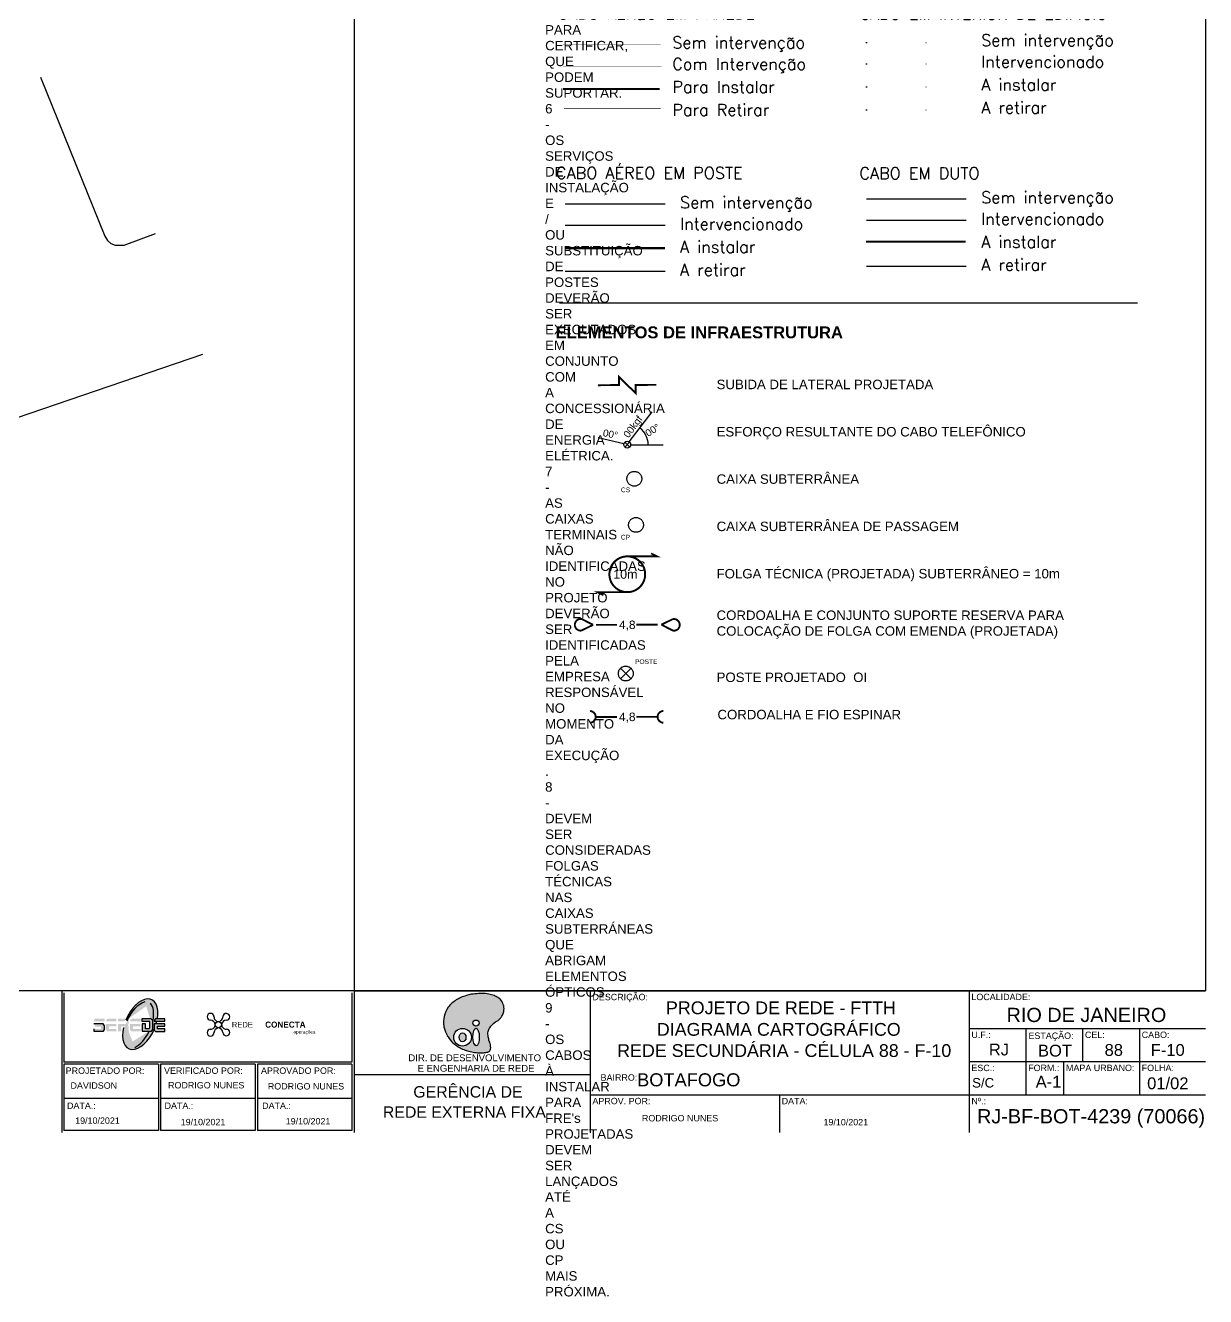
# Model space of a CAD drawing. Header units: metres. Extents: x -36 to 590097, y -8 to 9716508.
# Drawn here: x 589626.9 to 590089.9, y 9715510.4 to 9716009.1 of the extents above; entities that cross this region are included whole.
import ezdxf
from ezdxf.enums import TextEntityAlignment as Align

# ---------------------------------------------------------------- set-up
doc = ezdxf.new("R2010")
doc.units = ezdxf.units.M
doc.header["$LTSCALE"] = 0.5
doc.header["$MEASUREMENT"] = 0
for name, pattern in [('DIVIDE', [1.25, 0.5, -0.25, 0, -0.25, 0, -0.25]), ('DOT', [0.25, 0, -0.25]), ('PHANTOM2', [1.25, 0.625, -0.125, 0.125, -0.125, 0.125, -0.125])]:
    doc.linetypes.add(name, pattern=pattern)
for name, color, linetype in [('CDO_INTERIOR', 1, 'Continuous'), ('CDO_POSTE', 1, 'Continuous'), ('CEO', 1, 'Continuous'), ('CEO1', 1, 'Continuous'), ('CEOS', 1, 'Continuous'), ('QUADRA', 7, 'Continuous')]:
    doc.layers.add(name, color=color, linetype=linetype)
doc.styles.add('ADESK1', font='romans.shx')
doc.styles.add('ARIAL', font='arial.ttf')
doc.styles.add('NORMOGRAFO', font='arial.ttf')
doc.styles.add('ROMANS', font='arial.ttf')
doc.styles.get("Standard").update_dxf_attribs({"font": 'arial.ttf'})
doc.linetypes.add('FENCELINE1', pattern='A,0.25,-0.1,[133,ltypeshp.shx,S=0.1,R=0,X=-0.1,Y=0],-0.1,1', length=1.45)

# ---------------------------------------------------------------- blocks, each defined once
blk = doc.blocks.new('PDO_PRD')
at = {"color": 1}
blk.add_line((2.5, 0), (-2.5, 0), dxfattribs=at)
blk.add_circle((0, 1.187512035129429), 0.8623571832589504, dxfattribs=at)
blk.add_arc((0, 0), 2.5, 0, 180, dxfattribs=at)
blk = doc.blocks.new('PDO_PST')
at = {"color": 0}
blk.add_line((2.5, 0), (-2.5, 0), dxfattribs=at)
for centre, radius in [((0, 1.187512035129429), 0.8623571832589504), ((0, -0.25), 0.25)]:
    blk.add_circle(centre, radius, dxfattribs=at)
blk.add_arc((0, 0), 2.5, 0, 180, dxfattribs=at)
blk = doc.blocks.new('PDO_EDF')
at = {"color": 1}
for p, q in [((-2.5, 0), (-2.5, 2.5)), ((-2.5, 2.5), (2.500000000000056, 2.5)), ((2.500000000000056, 2.5), (2.500000000000056, 0)), ((2.500000000000056, 0), (-2.5, 0))]:
    blk.add_line(p, q, dxfattribs=at)
blk.add_circle((0, 1.187512035129429), 0.8623571832589504, dxfattribs=at)
blk.add_arc((0, 0), 2.5, 0, 180, dxfattribs=at)
blk = doc.blocks.new('PDO_CVP')
at = {"color": 1}
blk.add_lwpolyline([(-0.0034700146493947, 1.617715091391659), (0.0034700146493663, -1.617715091391652), (-4.718189885982611, -1.627843097931112), (-4.725129915281398, 1.607587084852198)], close=True, dxfattribs=at)
blk.add_circle((-2.36082991078004, -0.0050824348723282), 1.206898332318889, dxfattribs=at)
blk = doc.blocks.new('A$C78986DF3')
at = {"layer": 'CEOS'}
blk.add_hatch(color=1, dxfattribs=at).paths.add_polyline_path([(0.0117971702503855, 0.2396804823501234), (0.0083763677712224, 0.2381188127342135), (0.0118038408250518, 0.2365718382496217)])
for p, q in [((0.0022951298477534, 0.1689034163879006), (0.1244401829490506, 0.1689034163879006)), ((0.0022951298477534, 0.0890400868608547), (0.1244401829490506, 0.0890400868608547))]:
    blk.add_line(p, q)
at = {"linetype": 'DOT', "ltscale": 0.1}
blk.add_line((0.0671665974090495, 0.1441103989154735), (0.0882702436915297, 0.1441103989154735), dxfattribs=at)
at = {"color": 5, "linetype": 'DOT', "ltscale": 0.1}
blk.add_line((0.0671665974090495, 0.1395798731925426), (0.0882702436915297, 0.1395798731925426), dxfattribs=at)
at = {"color": 1, "linetype": 'DOT', "ltscale": 0.1}
blk.add_line((0.0671665974090495, 0.1347257363853389), (0.0882702436915297, 0.1347257363853389), dxfattribs=at)
at = {"color": 3, "linetype": 'DOT', "ltscale": 0.1}
blk.add_line((0.0671665974090495, 0.1298715995781352), (0.0882702436915297, 0.1298715995781352), dxfattribs=at)
at = {"ltscale": 0.001}
blk.add_line((0.0671665974090495, 0.1110696497057129), (0.0882702436915332, 0.1110696497057129), dxfattribs=at)
at = {"linetype": 'FENCELINE1', "ltscale": 0.05}
blk.add_line((0.0035144089974685, 0.1099934032524823), (0.024618055279945, 0.1099934032524823), dxfattribs=at)
at = {"color": 5, "linetype": 'FENCELINE1', "ltscale": 0.05}
blk.add_line((0.0035144089974685, 0.1054628775295479), (0.024618055279945, 0.1054628775295479), dxfattribs=at)
at = {"color": 5, "ltscale": 0.001}
blk.add_line((0.0671665974090495, 0.106539123982782), (0.0882702436915332, 0.106539123982782), dxfattribs=at)
at = {"color": 3, "ltscale": 0.001}
blk.add_line((0.0671665974090495, 0.0968308503683782), (0.0882702436915332, 0.0968308503683782), dxfattribs=at)
at = {"color": 3, "linetype": 'FENCELINE1', "ltscale": 0.05}
blk.add_line((0.0035144089974685, 0.095754603915144), (0.024618055279945, 0.095754603915144), dxfattribs=at)
at = {"color": 1, "lineweight": -2}
blk.add_line((0.0170388552958241, 0.0596441972741436), (0.0218803007753661, 0.0660403549411844), dxfattribs=at)
at = {"color": 1}
for p, q in [((0.0159121232006794, 0.0592384423801255), (0.0104376150427481, 0.0605058941730808)), ((0.0161005650313666, 0.0595778964200567), (0.0171155542500412, 0.0585722850376319)), ((0.0171134587742483, 0.0595787774512123), (0.0161058166429495, 0.0585658225902867)), ((0.0173218453435322, 0.0590723000207495), (0.0242120501950478, 0.0590723000207495))]:
    blk.add_line(p, q, dxfattribs=at)
at = {"color": 0, "linetype": 'DIVIDE', "ltscale": 0.05, "const_width": 8e-05}
blk.add_lwpolyline([(0.0236479638887387, 0.1435740025039829), (0.0030052587694277, 0.1435740025039829)], dxfattribs=at)
at = {"color": 5, "linetype": 'DIVIDE', "ltscale": 0.05, "const_width": 8e-05}
blk.add_lwpolyline([(0.0238464571921433, 0.139013468067561), (0.0030052587694277, 0.139013468067561)], dxfattribs=at)
at = {"color": 1, "linetype": 'DIVIDE', "ltscale": 0.05, "const_width": 0.0004}
blk.add_lwpolyline([(0.0234494705853378, 0.1342546526732464), (0.0030052587694277, 0.1342546526732464)], dxfattribs=at)
at = {"color": 3, "linetype": 'DIVIDE', "ltscale": 0.05, "const_width": 8e-05}
blk.add_lwpolyline([(0.0032037520728286, 0.1300906801526063), (0.0236479638887387, 0.1300906801526063)], dxfattribs=at)
at = {"color": 1, "linetype": 'Continuous', "lineweight": 40, "ltscale": 0.001, "const_width": 0.0004}
blk.add_lwpolyline([(0.0670622859725584, 0.1019627750710681), (0.0881659322550385, 0.1019627750710681)], dxfattribs=at)
at = {"color": 1, "linetype": 'FENCELINE1', "ltscale": 0.05, "const_width": 0.0005}
blk.add_lwpolyline([(0.0035144089974685, 0.1006087407223477), (0.024618055279945, 0.1006087407223477)], dxfattribs=at)
at = {"color": 5, "linetype": 'DIVIDE', "const_width": 0.0004}
blk.add_lwpolyline([(0.0227827862852349, 0.0717307063375328), (0.0183774046615793, 0.0716818957213972), (0.0183774046615793, 0.0699574309025618), (0.0148418707556187, 0.07340636147155499), (0.0148418707556187, 0.0716818957213972), (0.0104364890155478, 0.0716330851052616)], dxfattribs=at)
at = {"color": 1, "const_width": 0.00042}
blk.add_lwpolyline([(0.0166097514063488, 0.0354618961695832, 1.000012459711872), (0.0166096182056842, 0.0279018962016591, 0.9999784210495268)], format="xyb", close=True, dxfattribs=at)
at = {"color": 1, "const_width": 0.00039375}
for points in [[(0.0166096182056842, 0.0354618961695832), (0.0229096181993278, 0.0354618961695832), (0.0216496182005976, 0.03609189617505899)], [(0.0166096182056842, 0.0279018962016591), (0.0103096181998155, 0.0279018962016591), (0.0115696181985422, 0.0272718961961833)]]:
    blk.add_lwpolyline(points, dxfattribs=at)
at = {"const_width": 0.0004}
for points in [[(0.0093919163678903, 0.0209963379851717), (0.0070078286195295, 0.0222064490202039, 1.175637847223802), (0.0068982592287602, 0.0197736162929952), (0.0093919163678903, 0.0209963379851717)], [(0.0238273590388345, 0.0210209640166897), (0.0263081637972155, 0.0197617615158851, 1.175637847223802), (0.0262228806460859, 0.0221955667114983), (0.0238273590388345, 0.0210209640166897)], [(0.0086996934546908, 0.0027683652877611, -1), (0.0086996934546908, 0.0003011153950135)], [(0.0242471385056911, 0.0027790969736672, 1), (0.0242471385056911, 0.0003118470809196)]]:
    blk.add_lwpolyline(points, format="xyb", dxfattribs=at)
for points in [[(0.0099645433707293, 0.0209963379851717), (0.0144645433749181, 0.0209963379851717)], [(0.01854473853527028, 0.02100706967107793), (0.02304473852898214, 0.02100706967107793)], [(0.0099645433707293, 0.0015347403413873), (0.0144645433749181, 0.0015347403413873)], [(0.0185447385352701, 0.0015454720272934), (0.0230447385289819, 0.0015454720272934)]]:
    blk.add_lwpolyline(points, dxfattribs=at)
at = {"color": 1, "linetype": 'PHANTOM2'}
for points in [[(0.0174001599654161, 0.0118141822526424), (0.0151821540579786, 0.009596176345205)], [(0.0174001599654161, 0.009596176345205), (0.0151821540579786, 0.0118141822526424)]]:
    blk.add_lwpolyline(points, dxfattribs=at)
at = {"color": 1}
blk.add_circle((0.0166074504975324, 0.0590744755902839), 0.0007143982017374, dxfattribs=at)
at = {"color": 5, "linetype": 'PHANTOM2'}
for centre in [(0.0181095544357942, 0.0518667753942585), (0.0184589699936894, 0.0421205524103046)]:
    blk.add_circle(centre, 0.0015683670178608, dxfattribs=at)
at = {"color": 1, "linetype": 'PHANTOM2'}
blk.add_circle((0.0162911570116974, 0.0107051792989237), 0.0015683670178608, dxfattribs=at)
at = {"color": 7, "lineweight": -2}
blk.add_arc((0.0166080595824962, 0.05907509026318299), 0.0044137715060996, 359.9637679784708, 52.8766055554533, dxfattribs=at)
at = {"layer": 'CDO_INTERIOR', "color": 8}
for p, q in [((0.0069018861167547, 0.1791993793037288), (0.0161018850500807, 0.1792038095180728)), ((0.0069018861167547, 0.1791993793037288), (0.0069041012239279, 0.1745993798370656)), ((0.0161018850500807, 0.1792038095180728), (0.016104100157254, 0.1746038100514099)), ((0.0069041012239268, 0.1745993798370656), (0.016104100157254, 0.1746038100514099))]:
    blk.add_line(p, q, dxfattribs=at)
blk.add_circle((0.0115029931370048, 0.1769015946775692), 0.0015867372171966, dxfattribs=at)
blk.add_arc((0.0115041006905905, 0.1746015949442375), 0.0046000000000004, 0.0275904993604162, 180.0275904993604, dxfattribs=at)
at = {"layer": 'CEO', "color": 1}
for p, q in [((0.0049704748335047, 0.2519082259206705), (0.0049647761739617, 0.2441667880181322)), ((0.0077344599901908, 0.2508002709847569), (0.0152737413909896, 0.2507947211375008)), ((0.0077303895190888, 0.2452706724829436), (0.0152696709198875, 0.2452651226356876))]:
    blk.add_line(p, q, dxfattribs=at)
at = {"layer": 'CEO', "color": 1, "linetype": 'Continuous'}
for p, q in [((0.0079217696057912, 0.1850240820097963), (0.0079216350521859, 0.1923539760002074)), ((0.0150864317753896, 0.1850240820097963), (0.0150865663289949, 0.1923539760002074)), ((0.0079218156857934, 0.182567096409799), (0.0079217696057912, 0.1850240820097963)), ((0.0079217696057912, 0.1850240820097963), (0.0115041006905904, 0.1850240820097963)), ((0.0115041006905904, 0.1850240820097963), (0.0150864317753896, 0.1850240820097963)), ((0.0150863856953874, 0.182567096409799), (0.0150864317753896, 0.1850240820097963)), ((0.0053616366905839, 0.182567096409799), (0.0079218156857934, 0.182567096409799)), ((0.0079218156857934, 0.182567096409799), (0.0115041006905904, 0.182567096409799)), ((0.0115041006905904, 0.182567096409799), (0.0150863856953874, 0.182567096409799)), ((0.0150863856953874, 0.182567096409799), (0.0176465646905969, 0.182567096409799))]:
    blk.add_line(p, q, dxfattribs=at)
at = {"layer": 'CEO', "color": 1}
blk.add_circle((0.0115041006905904, 0.1887836404324535), 0.0026726399999996, dxfattribs=at)
for centre, start, end in [((0.0077324247546398, 0.2480354717338502), 89.95782319953906, 269.9578231995391), ((0.0152717061554386, 0.2480299218865942), 269.9578231995391, 89.95782319953906)]:
    blk.add_arc(centre, 0.0027647999999996, start, end, dxfattribs=at)
at = {"layer": 'CEO', "color": 1, "linetype": 'Continuous'}
for centre, radius, start, end in [((0.0115041006905904, 0.1783635995521983), 0.0144420175871977, 104.362908999709, 119.7541450002572), ((0.0115041006905904, 0.1783631940481951), 0.0144421613567977, 90, 104.3625090002996), ((0.0115041006905904, 0.1783631940481951), 0.0144421613567977, 75.63749099970038, 90), ((0.0115041006905904, 0.1783635995521983), 0.0144420175871977, 60.24585499974279, 75.63709100029098)]:
    blk.add_arc(centre, radius, start, end, dxfattribs=at)
at = {"layer": 'CEOS', "color": 1}
for p, q in [((0.004957566524827, 0.241908218058025), (0.0049741781834752, 0.2341667958807778)), ((0.0077247332536509, 0.2408082333393641), (0.0152639993398018, 0.2408244112084705)), ((0.0061696933672726, 0.2381140776195141), (0.0083763677712223, 0.2381188127342135)), ((0.0077365987241138, 0.2352786460699017), (0.0152758648102648, 0.2352948239390081))]:
    blk.add_line(p, q, dxfattribs=at)
for points in [[(0.0083763677712223, 0.2381188127342135), (0.0117971702503855, 0.2396804823501234)], [(0.0117971702503855, 0.2396804823501234), (0.0118038408250518, 0.2365718382496217)], [(0.0117976437618556, 0.2394598149097284), (0.0143908467790933, 0.2394653794432652)], [(0.0083763677712223, 0.2381188127342136), (0.0118038408250518, 0.2365718382496217)], [(0.0118033673135819, 0.2367925056900166), (0.0143965703308197, 0.2367980702235535)]]:
    blk.add_lwpolyline(points, dxfattribs=at)
for centre, start, end in [((0.0077306659888823, 0.2380434397046327), 90.12294594567402, 270.1229459456741), ((0.0152699320750334, 0.2380596175737393), 270.1229459456741, 90.12294594567402)]:
    blk.add_arc(centre, 0.0027647999999996, start, end, dxfattribs=at)
at = {"layer": 'CDO_INTERIOR', "color": 1, "xscale": -0.0018431999999997, "yscale": 0.0018431999999997, "zscale": 0.0018431999999997}
blk.add_blockref('PDO_EDF', (0.0115041006905904, 0.1957335069694015), dxfattribs=at)
at = {"layer": 'CDO_POSTE', "color": 1, "xscale": 0.0018431999999997, "yscale": 0.0018431999999997, "zscale": 0.0018431999999997}
for name, p in [('PDO_PRD', (0.0115041006905904, 0.2158486847862509)), ('PDO_PST', (0.0115041006905904, 0.2058486847862509))]:
    blk.add_blockref(name, p, dxfattribs=at)
at = {"layer": 'CEO1', "color": 1, "xscale": 0.0018431999999997, "yscale": 0.0018431999999997, "zscale": 0.0018431999999997}
blk.add_blockref('PDO_CVP', (0.015856148448497, 0.2280561749110547), dxfattribs=at)
at = {"color": 7, "lineweight": -2, "style": 'NORMOGRAFO'}
for s, rotation, p in [('00kgf', 52.99998710769628, (0.0168442649899146, 0.0603783625850033, 0.1082219999999999)), ('00°', 348.191712412836, (0.0113527428491136, 0.0608988210299564, 0.1082219999999999)), ('00°', 32.49214584059373, (0.0210271200064665, 0.0606724910178732, 0.1082219999999999))]:
    blk.add_text(s, height=0.0015, rotation=rotation, dxfattribs=at).set_placement(p)
at = {"color": 5, "style": 'ARIAL'}
for s, p in [('CS', (0.015263655456821, 0.0490234887064323)), ('CP', (0.015263655456821, 0.0390234887064324))]:
    blk.add_text(s, height=0.001, dxfattribs=at).set_placement(p)
at = {"color": 1}
blk.add_text('10m', height=0.00189, dxfattribs=at).set_placement((0.0136364717702211, 0.0307368961774058))
at = {"style": 'ARIAL'}
for p in [(0.01660963770859913, 0.02100198001183273), (0.01660963770859913, 0.001540382368048321)]:
    blk.add_text('4,8', height=0.0018, dxfattribs=at).set_placement(p, align=Align.MIDDLE_CENTER)
at = {"color": 1, "style": 'ARIAL'}
blk.add_text('POSTE', height=0.001, dxfattribs=at).set_placement((0.0182502370008535, 0.0127162631342099))
at = {"linetype": 'ByBlock', "style": 'ARIAL'}
for s, insert, char_height, width, attachment_point in [('{\\fArial|b1|i0|c0|p34;\\H1.5x;\\L                       DIAGRAMA GERAL DAS CÉLULAS\\P                                            LEGENDA}', (0.0011113512004722, 0.2791923316009666), 0.002, 0.1232012523494568, 1), ('{\\fArial|b1|i0|c0|p34;ELEMENTOS ÓPTICOS}', (0.0014687256872494, 0.2614184914344678), 0.0025, 0.1232012523494568, 1), ('CEO-XX', (0.022435457416263, 0.2480278866510432), 0.002, 0.0732267898235378, 4), ('Caixa de Emenda Óptica NºXX', (0.0510343808827526, 0.2480278866510432), 0.002, 0.0732267898235378, 4), ('Caixa de Emenda Óptica com Spliter NºXX', (0.0510343808827526, 0.2379501459663886), 0.002, 0.0732267898235377, 4), ('CEOS-XX', (0.022435457416263, 0.2379501459663886), 0.002, 0.0732267898235377, 4), ('CDOE-XX', (0.022435457416263, 0.2279407705684725), 0.002, 0.0866989732649146, 4), ('Caixa de Distribuição Óptica Externa Subterrânea NºXX', (0.0510343808827526, 0.2279407705684725), 0.002, 0.0866989732649146, 4), ('CDOE-XX', (0.022435457416263, 0.217922102626819), 0.002, 0.0806850847798901, 4), ('Caixa de Distribuição Óptica Externa de Parede NºXX', (0.0510343808827526, 0.217922102626819), 0.002, 0.0806850847798901, 4), ('Caixa de Distribuição Óptica Externa em Poste NºXX', (0.0510343808827526, 0.207922102626819), 0.002, 0.0732267898235377, 4), ('CDOE-XX', (0.022435457416263, 0.207922102626819), 0.002, 0.0732267898235377, 4), ('CDOI-XX', (0.022435457416263, 0.1978069248099695), 0.002, 0.0732267898235377, 4), ('Caixa de Distribuição Óptica Interna  NºXX', (0.0510343808827526, 0.1978069248099695), 0.002, 0.0732267898235377, 4), ('ARDO-XX', (0.022435457416263, 0.187433102222873), 0.002, 0.0732267898235377, 4), ('Armário de Distribuição Óptico NºXX', (0.0510343808827526, 0.187433102222873), 0.002, 0.0732267898235377, 4), ('CDOI_PROJ-XX', (0.022435457416263, 0.1767861903349871), 0.002, 0.0793824063533135, 4), ('Caixa de Distribuição Óptica Interna Projetada NºXX', (0.0510343808827526, 0.1767861903349871), 0.002, 0.0793824063533135, 4), ('{\\fArial|b1|i0|c0|p34;CABOS ÓPTICOS}', (0.0014687256872494, 0.1639192086245825), 0.0025, 0.1232012523494568, 1), ('\\pxql;{\\fArial|b1|i0|c0|p34;ELEMENTOS DE INFRAESTRUTURA}', (0.0014687256872494, 0.0840558790975367), 0.0025, 0.1232012523494568, 1), ('SUBIDA DE LATERAL PROJETADA', (0.0354923597226046, 0.0728041402896536), 0.002, 0.0732267898235377, 1), ('ESFORÇO RESULTANTE DO CABO TELEFÔNICO ', (0.0354923597226046, 0.0628041402896534), 0.002, 0.0732267898235377, 1), ('CAIXA SUBTERRÂNEA', (0.0354923597226046, 0.0528041402896535), 0.002, 0.0732267898235377, 1), ('CAIXA SUBTERRÂNEA DE PASSAGEM', (0.0354923597226046, 0.0428041402896535), 0.002, 0.0732267898235377, 1), ('FOLGA TÉCNICA (PROJETADA) SUBTERRÂNEO = 10m', (0.0354923597226046, 0.0328041402896535), 0.002, 0.0919521930642893, 1), ('CORDOALHA E CONJUNTO SUPORTE RESERVA PARA\\PCOLOCAÇÃO DE FOLGA COM EMENDA (PROJETADA)', (0.0354923597226046, 0.024027163705373), 0.002, 0.0919521930642893, 1), ('POSTE PROJETADO  OI', (0.0354923597226046, 0.0109039422573681), 0.002, 0.0732267898235377, 1), ('CORDOALHA E FIO ESPINAR', (0.0356696162332575, 0.003025593915429), 0.002, 0.0919521930642893, 1)]:
    blk.add_mtext(s, dxfattribs=dict(at, insert=insert, char_height=char_height, width=width, attachment_point=attachment_point))
at = {"char_height": 0.0024889682102826, "attachment_point": 1, "style": 'ADESK1'}
for s, insert, width in [('CABO AÉREO EM PAREDE', (0.0018959976660408, 0.1514866231352459), 0.0551806753140731), ('CABO EM INTERIOR DE EDIFICIO', (0.0656901177764352, 0.151464207888929), 0.0653294014586627), ('Sem intervenção', (0.0261309756490112, 0.1453163524116805), 0.0551806753140731), ('Sem intervenção', (0.0914188494539632, 0.1458035187072162), 0.0551806753140731), ('Com Intervenção', (0.0261309756490112, 0.1407858266887958), 0.0551806753140731), ('Intervencionado', (0.0914188494539632, 0.1412729929843315), 0.0551806753140731), ('Para Instalar', (0.0261309756490112, 0.1359316898815956), 0.0551806753140731), ('A instalar', (0.0914188494539632, 0.1364188561771278), 0.0551806753140731), ('A retirar', (0.0914188494539632, 0.1315647193699241), 0.0551806753140731), ('Para Retirar', (0.0261309756490112, 0.1310775530743919), 0.0551806753140731), ('CABO AÉREO EM POSTE', (0.0015287791368134, 0.1177448467172839), 0.0551806753140731), ('CABO EM DUTO', (0.0656901177764352, 0.1176829236640939), 0.0551806753140731), ('Sem intervenção', (0.0277666610423785, 0.1115184467328314), 0.0551806753140731), ('Sem intervenção', (0.0914188494539632, 0.1125828310747776), 0.0551806753140731), ('Intervencionado', (0.0914188494539632, 0.1080523053518432), 0.0551806753140731), ('Intervencionado', (0.0277666610423785, 0.106987921009897), 0.0551806753140731), ('A instalar', (0.0277666610423785, 0.102133784202743), 0.0551806753140731), ('A instalar', (0.0914188494539632, 0.1031981685446892), 0.0551806753140731), ('A retirar', (0.0277666610423785, 0.0972796473955393), 0.0551806753140731), ('A retirar', (0.0914188494539632, 0.0983440317374855), 0.0551806753140731)]:
    blk.add_mtext(s, dxfattribs=dict(at, insert=insert, width=width))
blk = doc.blocks.new('LOGOTIPO REDE CONECTA')
h = blk.add_hatch(color=40)
h.dxf.hatch_style = 1
h.paths.add_polyline_path([(2086.690168521297, 1517.059098374158), (2086.348121038708, 1517.059098374158, 0.9241224827357662), (2086.452115676787, 1514.045488149243, -0.3714454972468262), (2088.576706529784, 1512.059098374158, -0.4142135623731354), (2089.976039365213, 1513.458431209587, -0.416703037616633), (2088.030950911342, 1515.598729723926, 0.3734035149918794)])
h.paths.add_polyline_path([(2094.976039365213, 1515.354212910609), (2094.976039365213, 1515.679639224544, 0.9290090845949418), (2091.96119099666, 1515.576417265844, -0.416703037616297), (2089.991927223612, 1513.458341012254, -0.4142135623726532), (2091.375282003309, 1512.043210515761, -0.3714454972489284), (2093.522289143746, 1514.005349901784, 0.3735574278978592)])
h.paths.add_polyline_path([(2093.515670714981, 1510.114009920287, -0.4167030376166762), (2091.375372200642, 1512.059098374159, -0.4142135623731905), (2089.976039365213, 1510.659765538729, -0.3714454972474382), (2091.962429140297, 1508.535174685727, 0.9241224827343211), (2094.976039365213, 1508.431180047653), (2094.976039365213, 1508.773227530243, 0.373403514991877)])
h.paths.add_polyline_path([(2089.994343328793, 1510.659885256286, -0.4142135623727012), (2088.57682624734, 1512.040794410577, -0.41670303761631), (2086.462153558837, 1510.067876205391, 0.9134442092506074), (2086.313588903982, 1507.059098374158), (2086.734919430186, 1507.059098374158, 0.3649708052754177), (2088.035914192045, 1508.509493211188, -0.3714454972493061)])
at = {"color": 40}
for points in [[(2086.459032352736, 1514.045197162146, -0.3705616529349398), (2088.576706529784, 1512.059098374158)], [(2086.462153558888, 1510.067876205389, 0.4167030376092004), (2088.57682624734, 1512.040794410579)], [(2088.030950911339, 1515.598729723875, 0.4167030376092004), (2089.976039365213, 1513.458431209587)], [(2091.961190996662, 1515.576417265793, -0.4167030376092004), (2089.991927223611, 1513.458341012254)], [(2093.515369609778, 1514.005137464559, 0.3705616529349398), (2091.375282003309, 1512.043210515761)], [(2093.51567071493, 1510.114009920284, -0.4167030376092004), (2091.375372200642, 1512.059098374158)], [(2088.036114680715, 1508.516413101666, -0.3705616529349398), (2089.994343328793, 1510.659885256286)], [(2091.962138153201, 1508.542091361681, 0.3705616529349398), (2089.976039365213, 1510.659765538729)]]:
    blk.add_lwpolyline(points, format="xyb", dxfattribs=at)
blk.add_circle((2089.976039365213, 1512.059098374158), 1.399332835429092, dxfattribs=at)
for centre, start, end in [((2086.519144780003, 1515.556400664045), 1.603805517642632, 267.7220979549219), ((2093.472419081826, 1515.516926067576), 271.6273586090878, 177.7456510463685), ((2086.524254167084, 1508.556753099049), 92.35328394311392, 358.4715763804134), ((2093.4733416551, 1508.602203788948), 182.2779020450651, 88.39619448235737)]:
    blk.add_arc(centre, 1.512398600920211, start, end, dxfattribs=at)
at = {"width": 46.35825687274382, "attachment_point": 1}
for s, insert, char_height in [('{\\fBankGothic Md BT|b0|i0|c0|p34;REDE }', (2095.939813613533, 1513.306165774514), 2.5), ('{\\fBankGothic Md BT|b1|i0|c0|p34; CONECTA}', (2109.668002891959, 1513.429592654697), 2.7)]:
    blk.add_mtext(s, dxfattribs=dict(at, insert=insert, char_height=char_height))
at = {"color": 40, "insert": (2123.202895626597, 1509.579962319075), "char_height": 1.5, "width": 46.35825687274382, "attachment_point": 1}
blk.add_mtext('{\\fBankGothic Md BT|b0|i0|c0|p34;operações }', dxfattribs=at)
blk = doc.blocks.new('OI')
h = blk.add_hatch(color=40)
edge = h.paths.add_edge_path()
edge.add_spline(control_points=[(4.352419702950127, -0.6712759720847714), (3.924115752848461, -0.9915029685596106), (3.259381865687179, -1.500698829921178), (2.812477989493668, -2.594763842551949), (2.897620153085453, -3.503477074728932), (3.058319510024647, -4.273537287510011), (3.31256017573575, -4.850776572338021), (3.374319546476701, -5.386617152055612), (3.40373478638643, -5.881418795735535), (3.203556863798093, -6.395456820980147), (2.54040674550884, -6.612094221073558), (1.652141110328765, -6.633251194432177), (0.5504409367210052, -6.670844676145138), (-0.5591961455999713, -6.424414889548825), (-1.608183129908948, -6.140502192816481), (-2.774697610003917, -5.605051963396024), (-3.918812940678667, -4.767945078591104), (-4.891027295321181, -3.696022096142838), (-5.341519274570906, -2.648111499301897), (-5.601855179603182, -1.940823267118849), (-5.845189685200991, -0.9558993654544832), (-5.707762275863855, 0.4682888211259506), (-5.097642077570273, 2.023349581494928), (-4.143343415207334, 3.01628683071891), (-3.29790337558995, 3.614532800154741), (-2.366475374024266, 4.158047617166403), (-1.364272336810055, 4.441945920877722), (-0.5615272271484302, 4.704058582470099), (0.7939944845060355, 4.853146434422466), (2.235070974699946, 4.967911457819085), (3.789711588355888, 4.572881902536379), (4.666137906037339, 4.210020552204397), (5.436098154557043, 3.650312278273106), (5.761948681162404, 2.994656724675468), (6.034585585907428, 2.213775269688841), (6.009808082014704, 1.455541098135563), (5.718042820068033, 0.6359933999344543), (5.313400224373256, 0.0750211537648235), (4.875050523754715, -0.3768521848496249), (4.507941044630717, -0.5549984263785248), (4.352419702950127, -0.6712759720847714)], knot_values=[0, 0, 0, 0, 1.604339872500801, 2.417190916820825, 3.4275953858818, 4.282807915804913, 4.776746146191369, 5.304181770748566, 5.888771497486102, 6.258406050447018, 6.858137058748512, 7.791289582546336, 8.986194879479926, 10.12424202223405, 11.18785698458849, 12.24290818547195, 13.95378441239277, 15.41416060145544, 16.51539074843153, 17.34918828129177, 17.67585288929998, 19.55202082369303, 21.51553059940301, 22.5686375333085, 23.63245026583211, 24.62108363093478, 25.78271769349368, 26.7453467966967, 27.14265309212063, 29.870543205723, 31.00464861129232, 31.9215319142548, 32.70958935288631, 33.8013910221095, 34.04247085086502, 35.19233337509274, 35.97146113351405, 36.62887121321, 37.25435925468828, 37.83691071008289, 37.83691071008289, 37.83691071008289, 37.83691071008289], degree=3, periodic=0)
h.paths.add_polyline_path([(1.129417951625206, -0.8737795733348717, -1), (-0.0445971396300624, -0.8737795733348717, -1)], flags=16)
edge = h.paths.add_edge_path(flags=16)
edge.add_ellipse((0.56219141516479, -3.586262332308107), major_axis=(-0.02268085786554873, 1.710246984485781), ratio=0.3613047418081331, start_angle=0, end_angle=359.9999999999999)
h.paths.add_polyline_path([(-0.3621758253683389, -3.620028578179783, -1), (-3.797581263575081, -3.620028578179783, -1)], flags=16)
edge = h.paths.add_edge_path(flags=0)
edge.add_ellipse((-2.079878544471709, -3.620028578179783), major_axis=(0, 0.8845587771671666), ratio=0.7582943452177149, start_angle=0, end_angle=360)
at = {"color": 40}
for centre, radius in [((-2.079878544471709, -3.620028578179783), 1.71770271910337), ((0.5424104059975721, -0.8737795733348717), 0.5870075456276344)]:
    blk.add_circle(centre, radius, dxfattribs=at)
blk.add_ellipse((0.56219141516479, -3.586262332308107), major_axis=(-0.02268085786554708, 1.710246984485686), ratio=0.3613047418081322, dxfattribs=at)
blk.add_ellipse((-2.079878544471709, -3.620028578179783), major_axis=(0, 0.8845587771671666), ratio=0.7582943452177149, start_param=-3.141592653589792, end_param=3.141592653589792, dxfattribs=at)
at = {"color": 40, "start_tangent": (-0.8008975356961701, -0.5988014172626867), "end_tangent": (-0.8008975356961701, -0.5988014172626867)}
blk.add_spline([(4.352419702950127, -0.6712759720847714), (3.195715068262444, -1.783004722539629), (2.897004975372082, -2.538980317818726), (2.922427632545378, -3.549064908138091), (3.11944884785592, -4.381273482988802), (3.284845839634753, -4.846696742557782), (3.367467724334828, -5.367620885039825), (3.354757271305087, -5.952072416812001), (3.202224830491132, -6.288767467624978), (2.662005623351006, -6.549229538866112), (1.732598946122408, -6.632757145040017), (0.5377612012316888, -6.620051554758077), (-0.5808103232534167, -6.410411282525133), (-1.601602329721089, -6.111646378836753), (-2.561285749098686, -5.67330773000762), (-3.946789045007307, -4.669575653769554), (-4.893762011354708, -3.557846903314469), (-5.365989882126965, -2.563005873463537), (-5.639277317844031, -1.775267145659056), (-5.715543538250557, -1.45763019920909), (-5.626565989256932, 0.4164266606059357), (-4.844587258720792, 2.217504089340678), (-4.125749281802172, 2.987118393508266), (-3.267753864447484, 3.61603921020756), (-2.401994012467155, 4.093381654678211), (-1.302489480862248, 4.468192914217439), (-0.3725285763989348, 4.71684428964741), (0.0215138542212401, 4.767666088655602), (2.749216299421759, 4.799663625071756), (3.849960618963931, 4.526612322314946), (4.689438892891332, 4.157896688180386), (5.312279984731532, 3.675088754424365), (5.853457926188213, 2.726849691424291), (5.929724146595192, 2.498151314828332), (5.936079810888286, 1.348306355646997), (5.669057857149737, 0.6163641856880134), (5.294082419409762, 0.0763813767231625), (4.842645512173502, -0.3565620477762366), (4.352419702950127, -0.6712759720847714)], degree=3, dxfattribs=at)

msp = doc.modelspace()

# ---------------------------------------------------------------- hatches: boundary and pattern name
h = msp.add_hatch(color=30)
h.dxf.hatch_style = 1
edge = h.paths.add_edge_path()
edge.add_ellipse((589671.9020659255, 9715617.236869384), major_axis=(-4.472698893422213, -9.61215847915023), ratio=0.5518604595230333, start_angle=476.7661283832624, end_angle=631.9723160350583)
edge.add_ellipse((589671.9020659255, 9715617.236869384), major_axis=(-4.472698893422213, -9.61215847915023), ratio=0.5518604595230333, start_angle=271.9723160350583, end_angle=274.9121806597543)
edge.add_ellipse((589666.18259723, 9715618.194842407), major_axis=(-0.215069793723663, -0.6583649407126833), ratio=0.7774893780400927, start_angle=129.8665532448359, end_angle=197.4795711497226, ccw=False)
edge.add_ellipse((589672.3167836395, 9715616.70050544), major_axis=(-4.236736049710623, -9.10505699456731), ratio=0.5825960450854, start_angle=270.53625954812964, end_angle=274.2422678323497, ccw=False)
edge.add_ellipse((589672.3167836395, 9715616.70050544), major_axis=(-4.236736049710623, -9.10505699456731), ratio=0.5825960450854, start_angle=206.2590303946326, end_angle=270.53625954812964, ccw=False)
edge.add_arc((589674.4558861587, 9715623.65039514), 2.407551912920657, 50.968054144181224, 106.86341929468591, ccw=False)
edge.add_ellipse((589670.312314946, 9715617.236869384), major_axis=(-4.34948711316961, -9.347367312450407), ratio=0.5674935003620262, start_angle=112.44048971898201, end_angle=163.7553428805405, ccw=False)
edge.add_line((589676.8755066097, 9715618.5235835), (589676.8755066097, 9715615.114457138))
edge.add_line((589676.8755066097, 9715615.11445714), (589676.3614888942, 9715614.45589113))
edge.add_line((589676.3614888943, 9715614.45589113), (589675.4677497713, 9715614.45589113))
edge.add_ellipse((589670.312314946, 9715617.236869384), major_axis=(-4.34948711316961, -9.347367312450407), ratio=0.5674935003620262, start_angle=34.90993218989348, end_angle=88.07453188992679, ccw=False)
edge.add_arc((589668.7259605619, 9715610.841598064), 2.882743831765748, 220.505666072112, 291.47348653373047, ccw=False)
edge.add_ellipse((589672.3167836395, 9715616.70050544), major_axis=(-4.236736049710623, -9.10505699456731), ratio=0.5825960450854, start_angle=289.6432005114215, end_angle=340.20691218529373, ccw=False)
edge.add_line((589665.8966881247, 9715615.964394083), (589665.3170264054, 9715615.964394083))
edge.add_ellipse((589671.9020659255, 9715617.236869384), major_axis=(-4.472698893422213, -9.61215847915023), ratio=0.5518604595230333, start_angle=291.768653839513, end_angle=452.3220180523619)
edge.add_line((589677.3834953624, 9715615.160034424), (589677.3834953624, 9715617.370378336))
edge.add_line((589677.3834953624, 9715617.370378334), (589678.1923589965, 9715617.370378334))
edge.add_ellipse((589671.9020659255, 9715617.236869384), major_axis=(-4.472698893422213, -9.61215847915023), ratio=0.5518604595230333, start_angle=465.1726353174275, end_angle=471.3326806596141)
edge.add_line((589678.4702775746, 9715618.434418384), (589677.3837463912, 9715618.434418384))
edge.add_line((589677.383746391, 9715618.434418384), (589677.383746391, 9715618.673830437))
edge.add_line((589677.383746391, 9715618.673830438), (589677.939161384, 9715619.36187078))
edge.add_line((589677.9391613841, 9715619.36187078), (589678.6525421495, 9715619.36187078))
h = msp.add_hatch(color=30)
h.dxf.hatch_style = 1
h.paths.add_polyline_path([(589657.8990104252, 9715619.350082321), (589654.1940667978, 9715619.350082321, 0.2559018892148726), (589653.6937206561, 9715618.338903021), (589657.8990104252, 9715618.338903021)])
h.paths.add_polyline_path([(589657.3540501877, 9715617.337104483), (589653.7303355795, 9715617.337104483), (589653.7303355795, 9715617.160268947), (589654.3431803373, 9715616.309522197), (589656.5663965334, 9715616.309522197), (589656.5663965334, 9715615.408801802), (589653.6937206561, 9715615.408801802), (589653.6937206561, 9715614.50808154), (589657.4556827795, 9715614.50808154), (589657.8876217797, 9715615.14239166), (589657.8876217797, 9715616.626677256)])
h.paths.add_polyline_path([(589662.5740126538, 9715617.373610204), (589658.3821577845, 9715617.373610204), (589658.3821577845, 9715615.156984488), (589658.9377652201, 9715614.474123133), (589662.562033489, 9715614.474123133), (589662.562033489, 9715615.41305738), (589659.6899717979, 9715615.41305738), (589659.6899717979, 9715616.378260659), (589662.5740126538, 9715616.378260659)])
h.paths.add_polyline_path([(589662.6008413273, 9715619.370367588), (589658.9659448714, 9715619.370367588), (589658.4490395136, 9715618.417897167), (589662.6008413273, 9715618.417897167)])
h = msp.add_hatch(color=200)
h.dxf.hatch_style = 1
edge = h.paths.add_edge_path()
edge.add_ellipse((589666.18259723, 9715618.194842407), major_axis=(-0.215069793723663, -0.6583649407126833), ratio=0.7774893780400927, start_angle=197.4795711497226, end_angle=265.58476403147495, ccw=False)
edge.add_ellipse((589671.9020659255, 9715617.236869384), major_axis=(-4.472698893422213, -9.61215847915023), ratio=0.5518604595230333, start_angle=631.9723160350584, end_angle=634.9121806597543, ccw=False)
edge.add_line((589666.4467031644, 9715619.372894844), (589663.1778816708, 9715619.372894844))
edge.add_line((589663.1778816704, 9715619.372894844), (589663.1778816704, 9715618.412244318))
edge.add_line((589663.1778816704, 9715618.412244318), (589665.6888015221, 9715618.412244318))
edge = h.paths.add_edge_path()
edge.add_line((589667.045655805, 9715616.826087223), (589667.3574531915, 9715617.359844737))
edge.add_line((589667.3574531918, 9715617.359844737), (589667.3574531918, 9715618.789322069))
edge.add_line((589667.3574531918, 9715618.789322069), (589666.9727926534, 9715619.083485506))
edge.add_ellipse((589672.3167836395, 9715616.70050544), major_axis=(-4.236736049710623, -9.10505699456731), ratio=0.5825960450854, start_angle=270.5362595481296, end_angle=274.2422678323497)
edge.add_ellipse((589666.18259723, 9715618.194842407), major_axis=(-0.215069793723663, -0.6583649407126833), ratio=0.7774893780400927, start_angle=33.121211152481806, end_angle=129.8665532448359, ccw=False)
edge.add_line((589666.2821656228, 9715617.552082906), (589666.198757761, 9715617.343857294))
edge.add_line((589666.198757761, 9715617.343857294), (589663.1596310494, 9715617.343857294))
edge.add_line((589663.1596310495, 9715617.343857294), (589663.1596310495, 9715614.443951627))
edge.add_line((589663.1596310495, 9715614.443951627), (589664.4922546407, 9715614.443951627))
edge.add_line((589664.4922546407, 9715614.443951627), (589664.4922546407, 9715616.405372996))
edge.add_line((589664.4922546407, 9715616.405372996), (589665.9299534514, 9715616.405372996))
edge.add_line((589665.9299534513, 9715616.405372996), (589666.0637809942, 9715616.24075876))
edge.add_line((589666.0637809944, 9715616.24075876), (589666.0637809944, 9715614.421336912))
edge.add_line((589666.0637809944, 9715614.421336912), (589667.3782622133, 9715614.421336912))
edge.add_line((589667.3782622133, 9715614.421336912), (589667.3782622133, 9715616.452457083))
edge.add_line((589667.3782622133, 9715616.452457083), (589667.0456558052, 9715616.826087223))
h.paths.add_polyline_path([(589672.0277328162, 9715619.375222167), (589668.4394934819, 9715619.375222167), (589667.8115141685, 9715618.39500135), (589672.0277328162, 9715618.39500135)])
h.paths.add_polyline_path([(589672.0035991155, 9715617.348026788), (589667.8501353841, 9715617.348026788), (589667.8501353841, 9715615.186628731), (589668.3815423852, 9715614.414059494), (589672.0328340974, 9715614.414059494), (589672.0328340974, 9715615.4221682), (589669.2495497544, 9715615.4221682), (589669.0891569828, 9715615.535227029), (589669.0891569828, 9715616.439698322), (589672.0035991155, 9715616.439698322)])
h.paths.add_polyline_path([(589676.2673340173, 9715619.346155802), (589672.6004199221, 9715619.346155802), (589672.6004199221, 9715618.378344232), (589675.3672737008, 9715618.378344232), (589675.526519189, 9715618.240801284), (589675.526519189, 9715615.637436086), (589675.372246946, 9715615.375946546), (589673.9271775056, 9715615.375946546), (589673.9271775056, 9715617.351644574), (589672.6372835464, 9715617.351644574), (589672.6372835464, 9715614.45589113), (589676.3614888943, 9715614.45589113), (589676.8755066097, 9715615.11445714), (589676.8755066097, 9715618.66521513)])
h.paths.add_polyline_path([(589681.5873569433, 9715619.36187078), (589677.9391613841, 9715619.36187078), (589677.383746391, 9715618.673830438), (589677.383746391, 9715618.434418384), (589681.5873569433, 9715618.434418384)])
h.paths.add_polyline_path([(589678.6384330518, 9715616.425952382), (589681.5907374927, 9715616.425952382), (589681.5907374927, 9715617.370378334), (589677.3834953624, 9715617.370378334), (589677.3834953624, 9715614.95097435), (589677.8969582529, 9715614.440934304), (589681.5851566568, 9715614.440934304), (589681.5851566568, 9715615.385621829), (589678.7918420183, 9715615.385621829), (589678.6384330518, 9715615.551580463)])

# ---------------------------------------------------------------- linework, layer by layer
for p, q in [((589641.1371561215, 9715630.374596475), (589641.1371561215, 9715574.707063353)), ((589641.9744886298, 9715629.537263967), (589641.9744886298, 9715602.33903613)), ((589754.9808839599, 9715629.537263967), (589754.9808839599, 9715602.33903613)), ((589755.8182164682, 9715630.394563353), (590089.9432164684, 9715630.394563353)), ((589755.8182164682, 9715630.394563353), (589755.8182164682, 9715574.707063353)), ((589848.4278347855, 9715630.36799305), (589848.4278347855, 9715574.680493051)), ((589997.1307164683, 9715630.394563353), (589997.1307164683, 9715574.707063353)), ((589997.1307164683, 9715615.544563353), (590089.9432164684, 9715615.544563353)), ((590019.4057164687, 9715615.544563353), (590019.4057164687, 9715589.557063354)), ((590041.6807164684, 9715615.544563353), (590041.6807164684, 9715602.550813353)), ((590063.9557164685, 9715615.544563353), (590063.9557164685, 9715589.557063354)), ((589754.9808839599, 9715602.33903613), (589641.9744886298, 9715602.33903613)), ((589641.9744886298, 9715601.501703622), (589641.9744886298, 9715575.544395862)), ((589679.085065401, 9715601.501703622), (589641.9744886298, 9715601.501703622)), ((589679.085065401, 9715601.501703622), (589679.085065401, 9715575.544395862)), ((589717.0329746804, 9715601.501703622), (589679.9223979096, 9715601.501703622)), ((589679.9223979096, 9715601.501703622), (589679.9223979096, 9715575.544395862)), ((589717.0329746804, 9715601.501703622), (589717.0329746804, 9715575.544395862)), ((589717.8703071891, 9715601.501703622), (589717.8703071891, 9715575.544395862)), ((589754.9808839599, 9715601.501703622), (589717.8703071891, 9715601.501703622)), ((589754.9808839599, 9715601.501703622), (589754.9808839599, 9715575.544395862)), ((589997.1307164683, 9715602.550813353), (590089.9432164684, 9715602.550813353)), ((590034.2557164683, 9715602.550813353), (590034.2557164683, 9715589.557063354)), ((589755.8182164682, 9715597.458871543), (589848.4278347855, 9715597.458871543)), ((589848.4278347855, 9715589.557063354), (589997.1307164683, 9715589.557063354)), ((589922.779275627, 9715589.557063354), (589922.779275627, 9715574.707063353)), ((589997.1307164683, 9715589.557063354), (590089.9432164684, 9715589.557063354)), ((589679.085065401, 9715588.104383487), (589641.9744886298, 9715588.104383487)), ((589717.0329746804, 9715588.104383487), (589679.9223979096, 9715588.104383487)), ((589754.9808839599, 9715588.104383487), (589717.8703071891, 9715588.104383487)), ((589679.085065401, 9715575.544395862), (589641.9744886298, 9715575.544395862)), ((589717.0329746804, 9715575.544395862), (589679.9223979096, 9715575.544395862)), ((589754.9808839599, 9715575.544395862), (589717.8703071891, 9715575.544395862))]:
    msp.add_line(p, q)
for points in [[(590089.9432164684, 9715630.394563353), (588772.2648774292, 9715630.394563353), (588772.2648774292, 9716507.856309474), (590089.9432164684, 9716507.856309474)], [(588772.2648774292, 9716507.856309474), (589755.8182164682, 9716507.856309474), (589755.8182164682, 9715630.394563353), (588772.2648774292, 9715630.394563353)]]:
    msp.add_lwpolyline(points, close=True)
at = {"color": 200}
for points in [[(589672.6004199221, 9715619.346155802), (589672.6004199221, 9715618.378344232), (589675.3672737008, 9715618.378344232), (589675.526519189, 9715618.240801284), (589675.526519189, 9715615.637436086), (589675.372246946, 9715615.375946546), (589673.9271775056, 9715615.375946546), (589673.9271775056, 9715617.351644574), (589672.6372835464, 9715617.351644574), (589672.6372835464, 9715614.45589113), (589676.3614888943, 9715614.45589113), (589676.8755066097, 9715615.11445714), (589676.8755066097, 9715618.66521513), (589676.2673340173, 9715619.346155802), (589672.6004199221, 9715619.346155802)], [(589677.383746391, 9715618.673830438), (589677.383746391, 9715618.434418384), (589681.5873569433, 9715618.434418384), (589681.5873569433, 9715619.36187078), (589677.9391613841, 9715619.36187078), (589677.383746391, 9715618.673830438)], [(589677.3834953624, 9715617.370378334), (589677.3834953624, 9715614.95097435), (589677.8969582529, 9715614.440934304), (589681.5851566568, 9715614.440934304), (589681.5851566568, 9715615.385621829), (589678.7918420183, 9715615.385621829), (589678.6384330518, 9715615.551580463), (589678.6384330518, 9715616.425952382), (589681.5907374927, 9715616.425952382), (589681.5907374927, 9715617.370378334), (589677.3834953624, 9715617.370378334)]]:
    msp.add_lwpolyline(points, dxfattribs=at)
at = {"color": 30}
for points in [[(589653.6937206561, 9715614.50808154), (589657.4556827795, 9715614.50808154), (589657.8876217797, 9715615.14239166), (589657.8876217797, 9715616.626677256), (589657.3540501877, 9715617.337104483), (589653.7303355795, 9715617.337104483)], [(589653.6937206561, 9715615.408801802), (589653.6937206561, 9715614.50808154)]]:
    msp.add_lwpolyline(points, dxfattribs=at)
for centre, major_axis, ratio, start_param, end_param in [((589671.9020659255, 9715617.236869384), (-4.472698893422216, -9.61215847915024), 0.5518604595230329, 8.32113870227392, 11.08130801352977), ((589672.3167836395, 9715616.70050544), (-4.236736049710613, -9.10505699456729), 0.5825960450854, 3.599899192357396, 4.786430521810633), ((589670.312314946, 9715617.236869384), (-4.349487113169605, -9.347367312450396), 0.5674935003620265, 1.962456758151068, 2.858069900997682), ((589671.9020659255, 9715617.236869384), (-4.472698893422216, -9.61215847915024), 0.5518604595230329, 8.118794076467967, 8.226307149761263), ((589671.9020659255, 9715617.236869384), (-4.472698893422216, -9.61215847915024), 0.5518604595230329, 5.092323663611097, 7.894508494278943), ((589670.312314946, 9715617.236869384), (-4.349487113169605, -9.347367312450396), 0.5674935003620265, 0.6092932583615976, 1.537190568631965)]:
    msp.add_ellipse(centre, major_axis=major_axis, ratio=ratio, start_param=start_param, end_param=end_param, dxfattribs=at)
at = {"layer": 'QUADRA', "color": 252}
for points in [[(589632.7632382368, 9715988.760120103), (589658.0832913374, 9715926.38981981), (589659.0131237959, 9715924.67320604), (589660.3721096967, 9715923.528796861), (589662.0529606794, 9715922.956592271), (589663.8411000227, 9715922.956592271), (589665.6650021528, 9715922.956592271), (589677.9666953776, 9715927.434359932)], [(589696.4106585535, 9715879.943833375), (589533.8791325544, 9715824.537402818), (589517.9289296125, 9715818.24315233), (589516.3911297773, 9715817.67094774), (589515.1036694502, 9715816.52653856), (589514.0665486311, 9715814.80992479), (589513.3870556806, 9715813.093311021), (589513.1009533857, 9715811.376697252), (589513.2082417463, 9715809.660083482), (589513.6373951887, 9715808.515674302), (589547.6939581574, 9715723.705556406)], [(589696.4106585535, 9715879.943833375), (589533.8791325544, 9715824.537402818), (589517.9289296125, 9715818.24315233), (589516.3911297773, 9715817.67094774), (589515.1036694502, 9715816.52653856), (589514.0665486311, 9715814.80992479), (589513.3870556806, 9715813.093311021), (589513.1009533857, 9715811.376697252), (589513.2082417463, 9715809.660083482), (589513.6373951887, 9715808.515674302), (589547.6939581574, 9715723.705556406)]]:
    msp.add_lwpolyline(points, dxfattribs=at)

# ---------------------------------------------------------------- block references
at = {"color": 0, "xscale": 1856.249999999884, "yscale": 1856.25, "zscale": 1856.25}
msp.add_blockref('A$C78986DF3', (589832.1939100658, 9715734.9677594), dxfattribs=at)
at = {"color": 7, "xscale": 2.020788000331844, "yscale": 2.020788000896573, "zscale": 2.020788000312979, "rotation": 0.1532895963212199}
msp.add_blockref('OI', (589802.5602165218, 9715619.44912949), dxfattribs=at)
at = {"xscale": 0.8874063031980768, "yscale": 0.8874063026160002, "zscale": 0.8874063031057787}
msp.add_blockref('LOGOTIPO REDE CONECTA', (587847.9204350784, 9714275.250083096), dxfattribs=at)

# ---------------------------------------------------------------- texts
for s, height, style, p in [('DESCRIÇÃO:', 2.505937499999628, 'ROMANS', (589849.3559597852, 9715626.65549305)), ('LOCALIDADE:', 2.505937499999628, 'ROMANS', (589998.0588414683, 9715626.682063352)), ('U.F.:', 2.505937499999628, 'ROMANS', (589998.0588414683, 9715611.832063353)), ('ESTAÇÃO:', 2.505937499999628, 'ROMANS', (590020.4342629848, 9715611.474746179)), ('CEL:', 2.505937499999628, 'ROMANS', (590042.6088414683, 9715611.832063353)), ('CABO:', 2.505937499999628, 'ROMANS', (590064.8838414685, 9715611.832063353)), ('PROJETADO POR:', 2.505038990540254, 'ROMANS', (589642.656128366, 9715597.764271833)), ('VERIFICADO POR:', 2.505038990540254, 'ROMANS', (589681.2489845083, 9715597.764271833)), ('APROVADO POR:', 2.505038990540254, 'ROMANS', (589719.305829018, 9715597.764271833)), ('ESC.:', 2.505937499999628, 'ROMANS', (589998.0588414683, 9715598.838313352)), ('FORM.:', 2.505937499999628, 'ROMANS', (590020.3338414683, 9715598.838313352)), ('MAPA URBANO:', 2.505937499999628, 'ROMANS', (590035.1838414686, 9715598.838313352)), ('FOLHA:', 2.505937499999628, 'ROMANS', (590064.8838414685, 9715598.838313352)), ('DAVIDSON', 2.505038990540254, 'ROMANS', (589644.563587144, 9715591.91473158)), ('RODRIGO NUNES', 2.505038990540254, 'ROMANS', (589682.8399266222, 9715592.0418955)), ('RODRIGO NUNES', 2.505038990540254, 'ROMANS', (589721.9858644806, 9715591.628322158)), ('GERÊNCIA DE', 4.454999999999443, 'NORMOGRAFO', (589779.0634364355, 9715588.472080996)), ('BAIRRO:', 2.505937499999628, 'ROMANS', (589852.5497664986, 9715595.071678443)), ('S/C', 3.724838693006188, 'ARIAL', (589998.3308097, 9715592.393356772)), ('APROV. POR:', 2.505937499999628, 'ROMANS', (589849.3559597852, 9715585.844563354)), ('DATA:', 2.505937499999628, 'ROMANS', (589923.6059597858, 9715585.844563354)), ('Nº.:', 2.505937499999628, 'ROMANS', (589998.0588414683, 9715585.844563354)), ('DATA.:', 2.505038990540254, 'ROMANS', (589643.1814885194, 9715584.01501496)), ('DATA.:', 2.505038990540254, 'ROMANS', (589681.4648281304, 9715584.01501496)), ('DATA.:', 2.505038990540254, 'ROMANS', (589719.7481674734, 9715584.01501496)), ('REDE EXTERNA FIXA', 4.454999999999443, 'NORMOGRAFO', (589767.1251558977, 9715580.535758061)), ('19/10/2021', 2.505038990540254, 'ROMANS', (589646.3859078413, 9715578.152154217)), ('19/10/2021', 2.505038990540254, 'ROMANS', (589687.7941961144, 9715577.603261502)), ('19/10/2021', 2.505038990540254, 'ROMANS', (589729.0083539088, 9715577.909620227)), ('RODRIGO NUNES', 2.505038990540254, 'ROMANS', (589868.7719389211, 9715579.119161664)), ('19/10/2021', 2.505038990540254, 'ROMANS', (589940.0185422173, 9715577.57357558))]:
    msp.add_text(s, height=height, dxfattribs=dict(style=style)).set_placement(p)
at = {"style": 'NORMOGRAFO'}
for s, height, p in [('PROJETO DE REDE - FTTH ', 5.011874999999253, (589878.2000142161, 9715621.169668658)), ('DIAGRAMA CARTOGRÁFICO', 5.011874999999249, (589874.6251195965, 9715612.70609419)), (' REDE SECUNDÁRIA - CÉLULA 88 - F-10', 5.011874999999249, (589857.103296794, 9715604.388568139))]:
    msp.add_text(s, height=height, rotation=359.9993866703569, dxfattribs=at).set_placement(p)
for s, height, p in [('RIO DE JANEIRO', 5.56874999999926, (590043.1957115178, 9715618.099732177)), ('RJ', 4.640624999999443, (590008.853451984, 9715604.98437775)), ('BOT', 4.640624999999443, (590030.8525506022, 9715604.551259657)), ('88', 4.640624999999443, (590053.9250537778, 9715604.819664476)), ('F-10', 4.640624999999443, (590075.0851298213, 9715604.819664476)), ('DIR. DE DESENVOLVIMENTO ', 2.672999999999629, (589803.6770166163, 9715602.717841443)), ('E ENGENHARIA DE REDE', 2.672999999999629, (589803.6770166163, 9715598.615197986)), ('A-1', 4.640624999999443, (590028.3292578658, 9715592.345405947)), ('01/02', 4.640624999999443, (590075.1255798856, 9715591.735019138)), ('RJ-BF-BOT-4239 (70066)', 5.56874999999926, (590045.0091113073, 9715578.342065258))]:
    msp.add_text(s, height=height, dxfattribs=at).set_placement(p, align=Align.CENTER)
at = {"linetype": 'ByBlock', "style": 'ARIAL'}
msp.add_text('BOTAFOGO', height=5.120654817621916, dxfattribs=at).set_placement((589866.8816950152, 9715592.864289612))
at = {"linetype": 'ByBlock', "insert": (589830.7924102261, 9716457.92310784), "char_height": 3.7125, "width": 0.2286923246736792, "attachment_point": 1, "style": 'ARIAL'}
msp.add_mtext("{\\fArial|b1|i0|c0|p34;\\H1.5x;\\L                                              NOTAS\\P}                                                                               \\P1 - TODAS AS MEDIDAS SÃO ESPECIFICADAS EM MEITBS.\\P2 - FONTE DE CONSULTA : AB-A1-59131-2012-OE-BERO-RJ-P001\\P3 - NAS TRAVESSIAS AÉREAS, SUBIR CABO 1 MEITB.\\P4 - EXECUTAR LEVANTAMENTO PRÉVIO A EXECUÇÃO DO PROJETO.\\P5 - OS POSTES E EQUIPAMENTOS A SEREM  UTILIZADOS E QUE JÁ SUPORTAM REDE \\P     AÉREA,DEVEM SER OBRIGATORIAMENTE EXAMINADOS E SUAS CARACTERÍSTICAS \\P     TÉCNICAS DEVEM SER DETERMINADAS DE ACORDO COM O ESTADO DE \\P     CONSERVAÇÃO EM QUE SE ENCONTBERO, PARA CERTIFICAR, QUE PODEM SUPORTAR.\\P6 - OS SERVIÇOS DE INSTALAÇÃO E / OU SUBSTITUIÇÃO DE POSTES DEVERÃO SER \\P     EXECUTADOS EM CONJUNTO COM A CONCESSIONÁRIA DE ENERGIA ELÉTRICA.\\P7 - AS CAIXAS TERMINAIS NÃO IDENTIFICADAS NO PROJETO DEVERÃO SER \\P     IDENTIFICADAS PELA EMPRESA RESPONSÁVEL NO MOMENTO DA EXECUÇÃO .\\P8 - DEVEM SER CONSIDERADAS FOLGAS TÉCNICAS NAS CAIXAS SUBTERRÁNEAS QUE \\P     ABRIGAM ELEMENTOS ÓPTICOS.\\P9 - OS CABOS À INSTALAR PARA FRE's PROJETADAS DEVEM SER LANÇADOS ATÉ A CS \\P     OU CP MAIS PRÓXIMA.", dxfattribs=at)

doc.saveas('drawing.dxf')
